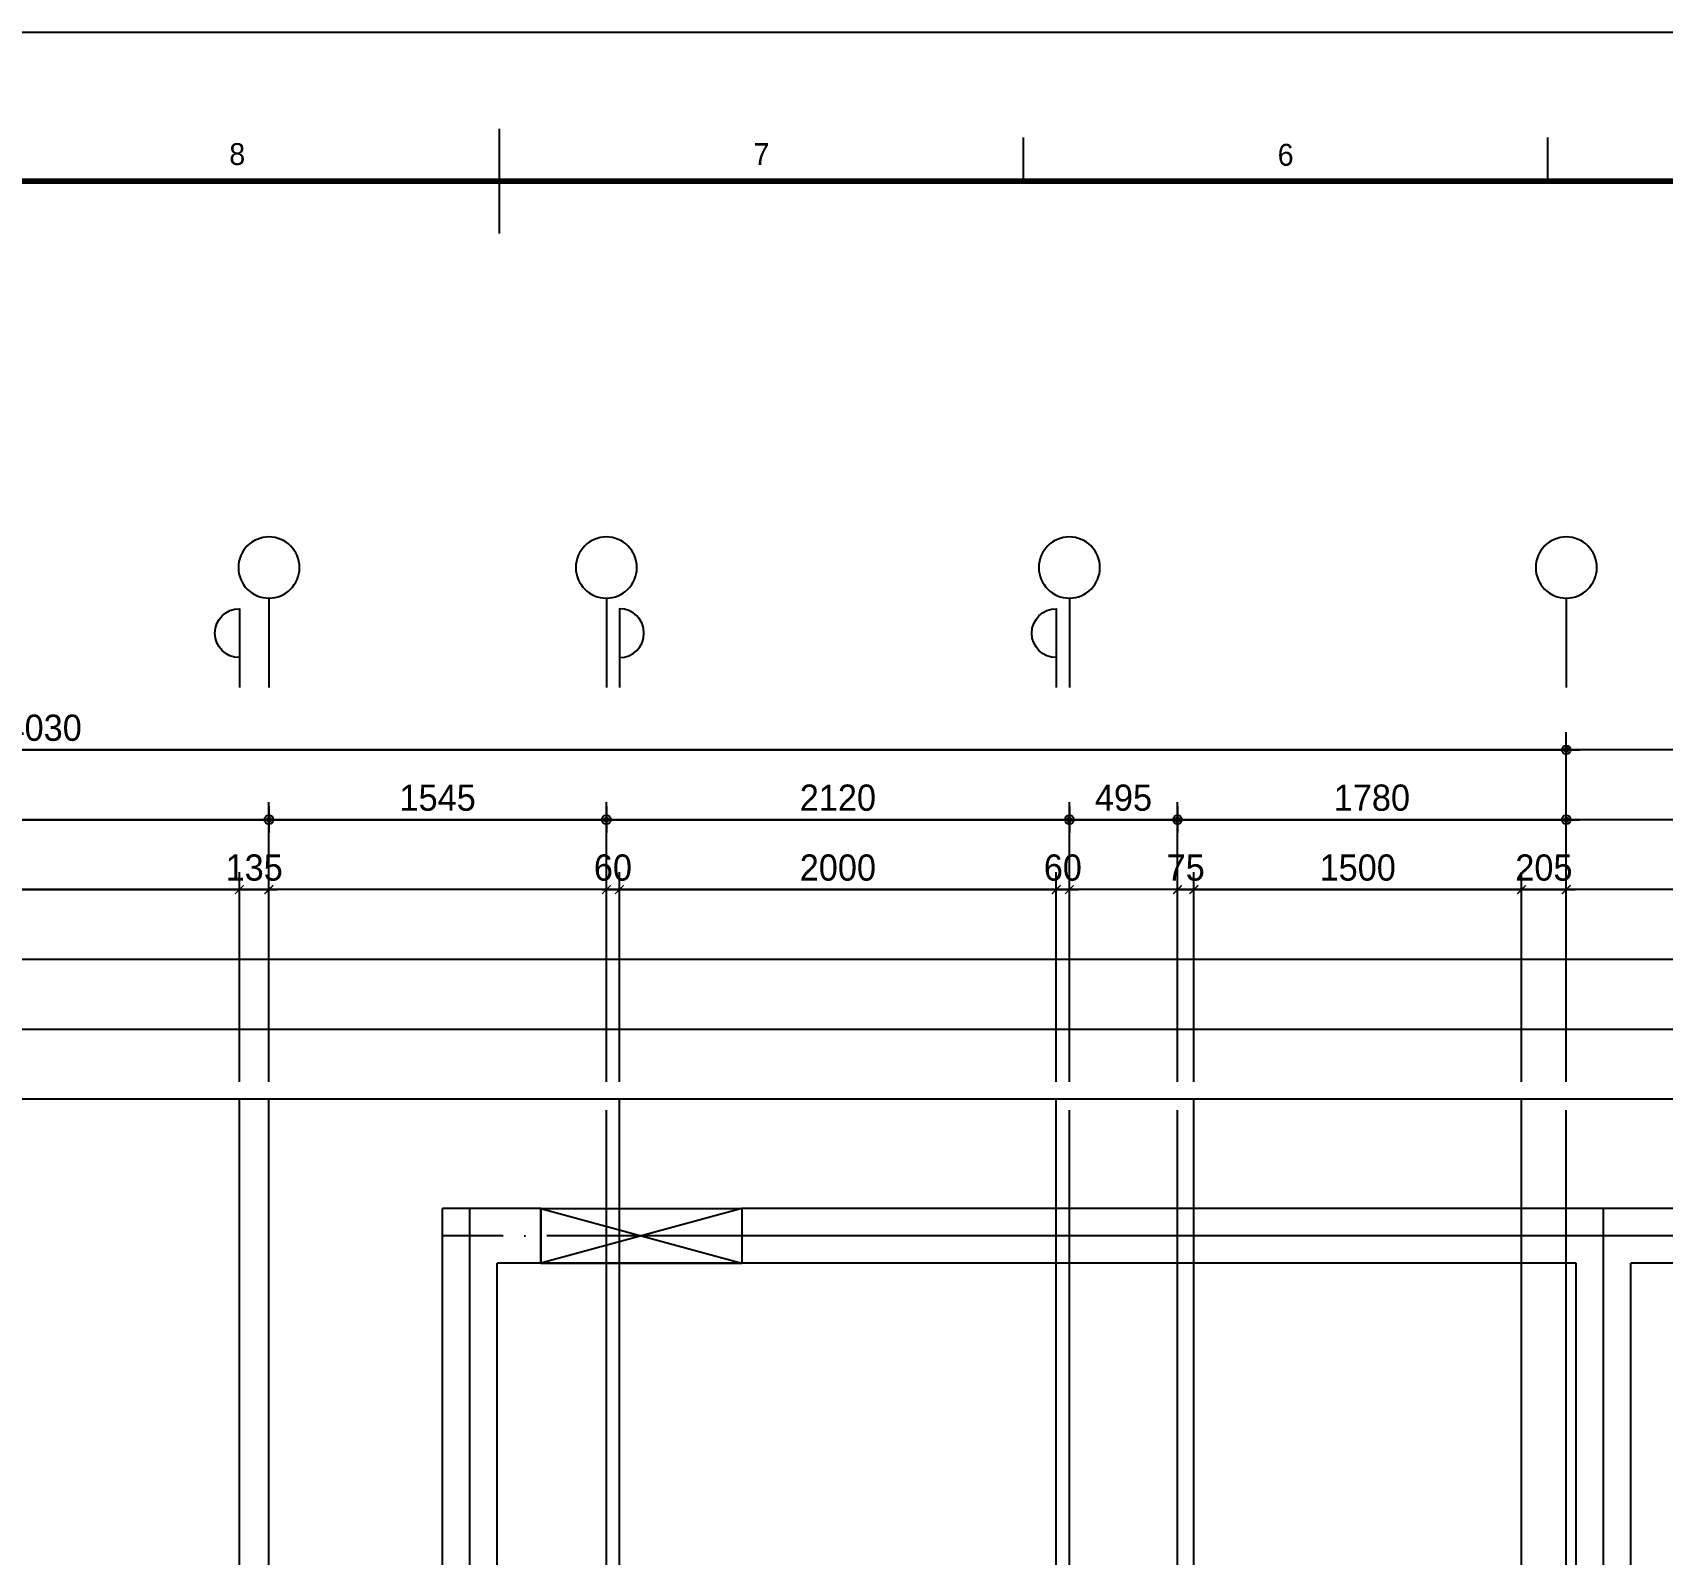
# Model space of a CAD drawing. Header units: millimetres. Extents: x 0 to 92204, y -190080 to 23760.
# Drawn here: x 64857 to 72319, y 16794 to 23760 of the extents above; entities that cross this region are included whole.
import ezdxf
from ezdxf.enums import TextEntityAlignment as Align
from ezdxf.xclip import XClip

# ---------------------------------------------------------------- set-up
doc = ezdxf.new("R2010")
doc.units = ezdxf.units.MM
doc.header["$LTSCALE"] = 100
doc.header["$XCLIPFRAME"] = 0
for name, pattern in [('AUDIT_D_220706163347-0', [0]), ('CEN', [62, 60, -1, 0, -1]), ('xr-101_102동-2F$0$HID', [2.3, 1.5, -0.8])]:
    doc.linetypes.add(name, pattern=pattern)
doc.layers.get('defpoints').update_dxf_attribs({"color": 139})
for name, color, linetype in [('A-STEEL', 4, 'Continuous'), ('A-치수', 7, 'AUDIT_D_220706163347-0'), ('AA-BORD-FORM', 7, 'Continuous'), ('AA-BORD-TEXT', 3, 'Continuous'), ('AA-XXXX-DIMS', 7, 'Continuous'), ('AA-XXXX-TEXT#LEV', 3, 'Continuous'), ('CEN_CON', 1, 'CEN'), ('CONC', 2, 'Continuous'), ('DIM', 7, 'AUDIT_D_220706163347-0'), ('ELE3_CON', 7, 'Continuous'), ('ELEV-ER', 4, 'Continuous'), ('xr-101_102동-2F$0$AA-DWXM-DOOR(PS점검구)', 4, 'xr-101_102동-2F$0$HID'), ('창호-open', 4, 'Continuous')]:
    doc.layers.add(name, color=color, linetype=linetype)
for name, color, linetype, plot in [('AA-XXXX-MC', 153, 'AUDIT_D_220706163347-0', False), ('Defpoint', 135, 'Continuous', False), ('xr-101_102동-2F$0$DEFPOINT', 231, 'Continuous', False)]:
    doc.layers.add(name, color=color, linetype=linetype, plot=plot)
doc.styles.add('HAUD01', font='Dotum.ttf')
doc.styles.add('xr-101_102동-2F$0$HAUD01', font='Dotum.ttf')
doc.styles.add('맑은고딕', font='malgun.ttf', dxfattribs={"width": 0.9})
doc.dimstyles.new('DIM_40', dxfattribs={"dimscale": 40, "dimtxt": 3, "dimasz": 1, "dimexe": 2, "dimexo": 2, "dimgap": 1, "dimtad": 1, "dimdec": 0, "dimzin": 0, "dimdsep": 46, "dimtxsty": '맑은고딕', "dimblk1": 'DIMDOT', "dimblk2": 'DIMDOT', "dimsah": 1, "dimcen": 0.09, "dimdle": 2, "dimclrd": 7, "dimclre": 7, "dimclrt": 3, "dimadec": 0, "dimazin": 0, "dimtfac": 1, "dimtdec": 0, "dimtix": 1, "dimtmove": 2, "dimatfit": 3, "dimldrblk": 'DIMDOT', "dimfxl": 2, "dimtolj": 1, "dimtzin": 0, "dimarcsym": 0})
doc.dimstyles.new('MCDIM_40', dxfattribs={"dimscale": 40, "dimtxt": 3, "dimasz": 1, "dimexe": 2, "dimexo": 2, "dimgap": 1, "dimtad": 1, "dimdec": 0, "dimzin": 0, "dimdsep": 46, "dimtxsty": '맑은고딕', "dimblk1": 'ARCHTICK', "dimblk2": 'ARCHTICK', "dimsah": 1, "dimcen": 0.09, "dimdle": 2, "dimclrd": 7, "dimclre": 7, "dimclrt": 3, "dimadec": 0, "dimazin": 0, "dimtfac": 1, "dimtdec": 0, "dimtix": 1, "dimtmove": 2, "dimatfit": 3, "dimldrblk": 'ARCHTICK', "dimfxl": 1, "dimtolj": 1, "dimtzin": 0, "dimarcsym": 0})

# ---------------------------------------------------------------- blocks, each defined once
blk = doc.blocks.new('_ArchTick')
at = {"color": 0, "linetype": 'ByBlock', "const_width": 0.15}
blk.add_lwpolyline([(-0.5, -0.5), (0.5, 0.5)], dxfattribs=at)
blk = doc.blocks.new('*D2869')
at = {"layer": 'defpoints', "color": 0, "transparency": 16777216}
for p in [(15650, -3922.9), (12450, -4882.9), (15650, -4882.9)]:
    blk.add_point(p, dxfattribs=at)
at = {"layer": 'DIM', "color": 7, "lineweight": -2, "transparency": 16777216}
for p, q in [((12450, -4802.9), (12450, -3842.9)), ((15650, -4802.9), (15650, -3842.9)), ((12370, -3922.9), (15730, -3922.9))]:
    blk.add_line(p, q, dxfattribs=at)
at = {"layer": 'DIM', "color": 7, "lineweight": -2, "transparency": 16777216, "xscale": 40, "yscale": 40, "zscale": 40, "rotation": 180}
blk.add_blockref('_ArchTick', (12450, -3922.9), dxfattribs=at)
at = {"layer": 'DIM', "color": 7, "lineweight": -2, "transparency": 16777216, "xscale": 40, "yscale": 40, "zscale": 40}
blk.add_blockref('_ArchTick', (15650, -3922.9), dxfattribs=at)
at = {"layer": 'DIM', "color": 3, "transparency": 16777216, "insert": (14050, -3822.8), "char_height": 120, "attachment_point": 5, "style": 'HAUD01'}
blk.add_mtext('\\A1;3200', dxfattribs=at)
blk = doc.blocks.new('*D2870')
at = {"layer": 'defpoints', "color": 0, "transparency": 16777216}
for p in [(15785, -3922.9), (15650, -4882.9), (15785, -4882.9)]:
    blk.add_point(p, dxfattribs=at)
at = {"layer": 'DIM', "color": 7, "lineweight": -2, "transparency": 16777216}
for p, q in [((15650, -4802.9), (15650, -3842.9)), ((15785, -4802.9), (15785, -3842.9)), ((15650, -3922.9), (15610, -3922.9)), ((15650, -3922.9), (15785, -3922.9)), ((15785, -3922.9), (15825, -3922.9))]:
    blk.add_line(p, q, dxfattribs=at)
at = {"layer": 'DIM', "color": 7, "lineweight": -2, "transparency": 16777216, "xscale": 40, "yscale": 40, "zscale": 40}
blk.add_blockref('_ArchTick', (15650, -3922.9), dxfattribs=at)
at = {"layer": 'DIM', "color": 7, "lineweight": -2, "transparency": 16777216, "xscale": 40, "yscale": 40, "zscale": 40, "rotation": 180}
blk.add_blockref('_ArchTick', (15785, -3922.9), dxfattribs=at)
at = {"layer": 'DIM', "color": 3, "transparency": 16777216, "insert": (15717.5, -3822.8), "char_height": 120, "attachment_point": 5, "style": 'HAUD01'}
blk.add_mtext('\\A1;135', dxfattribs=at)
blk = doc.blocks.new('*D2871')
at = {"layer": 'defpoints', "color": 0, "transparency": 16777216}
for p in [(17390, -3922.9), (17330, -4882.9), (17390, -4882.9)]:
    blk.add_point(p, dxfattribs=at)
at = {"layer": 'DIM', "color": 7, "lineweight": -2, "transparency": 16777216}
for p, q in [((17330, -4802.9), (17330, -3842.9)), ((17390, -4802.9), (17390, -3842.9)), ((17330, -3922.9), (17290, -3922.9)), ((17330, -3922.9), (17390, -3922.9)), ((17390, -3922.9), (17430, -3922.9))]:
    blk.add_line(p, q, dxfattribs=at)
at = {"layer": 'DIM', "color": 7, "lineweight": -2, "transparency": 16777216, "xscale": 40, "yscale": 40, "zscale": 40}
blk.add_blockref('_ArchTick', (17330, -3922.9), dxfattribs=at)
at = {"layer": 'DIM', "color": 7, "lineweight": -2, "transparency": 16777216, "xscale": 40, "yscale": 40, "zscale": 40, "rotation": 180}
blk.add_blockref('_ArchTick', (17390, -3922.9), dxfattribs=at)
at = {"layer": 'DIM', "color": 3, "transparency": 16777216, "insert": (17360, -3822.8), "char_height": 120, "attachment_point": 5, "style": 'HAUD01'}
blk.add_mtext('\\A1;60', dxfattribs=at)
blk = doc.blocks.new('*D2872')
at = {"layer": 'defpoints', "color": 0, "transparency": 16777216}
for p in [(19390, -3922.9), (17390, -4882.9), (19390, -4882.9)]:
    blk.add_point(p, dxfattribs=at)
at = {"layer": 'DIM', "color": 7, "lineweight": -2, "transparency": 16777216}
for p, q in [((17390, -4802.9), (17390, -3842.9)), ((19390, -4802.9), (19390, -3842.9)), ((17310, -3922.9), (19470, -3922.9))]:
    blk.add_line(p, q, dxfattribs=at)
at = {"layer": 'DIM', "color": 7, "lineweight": -2, "transparency": 16777216, "xscale": 40, "yscale": 40, "zscale": 40, "rotation": 180}
blk.add_blockref('_ArchTick', (17390, -3922.9), dxfattribs=at)
at = {"layer": 'DIM', "color": 7, "lineweight": -2, "transparency": 16777216, "xscale": 40, "yscale": 40, "zscale": 40}
blk.add_blockref('_ArchTick', (19390, -3922.9), dxfattribs=at)
at = {"layer": 'DIM', "color": 3, "transparency": 16777216, "insert": (18390, -3822.8), "char_height": 120, "attachment_point": 5, "style": 'HAUD01'}
blk.add_mtext('\\A1;2000', dxfattribs=at)
blk = doc.blocks.new('*D2873')
at = {"layer": 'defpoints', "color": 0, "transparency": 16777216}
for p in [(19450, -3922.9), (19390, -4882.9), (19450, -4882.9)]:
    blk.add_point(p, dxfattribs=at)
at = {"layer": 'DIM', "color": 7, "lineweight": -2, "transparency": 16777216}
for p, q in [((19390, -4802.9), (19390, -3842.9)), ((19450, -4802.9), (19450, -3842.9)), ((19390, -3922.9), (19350, -3922.9)), ((19390, -3922.9), (19450, -3922.9)), ((19450, -3922.9), (19490, -3922.9))]:
    blk.add_line(p, q, dxfattribs=at)
at = {"layer": 'DIM', "color": 7, "lineweight": -2, "transparency": 16777216, "xscale": 40, "yscale": 40, "zscale": 40}
blk.add_blockref('_ArchTick', (19390, -3922.9), dxfattribs=at)
at = {"layer": 'DIM', "color": 7, "lineweight": -2, "transparency": 16777216, "xscale": 40, "yscale": 40, "zscale": 40, "rotation": 180}
blk.add_blockref('_ArchTick', (19450, -3922.9), dxfattribs=at)
at = {"layer": 'DIM', "color": 3, "transparency": 16777216, "insert": (19420, -3822.8), "char_height": 120, "attachment_point": 5, "style": 'HAUD01'}
blk.add_mtext('\\A1;60', dxfattribs=at)
blk = doc.blocks.new('중심')
at = {"layer": 'DIM'}
blk.add_line((-350, 0), (0, 0), dxfattribs=at)
blk.add_circle((-470, 0), 120, dxfattribs=at)
blk = doc.blocks.new('DIMDOT')
at = {"layer": 'AA-XXXX-DIMS'}
for p, q in [((-1.5, 0), (1.5, 0)), ((0, -1.5), (0, 1.5))]:
    blk.add_line(p, q, dxfattribs=at)
for radius in [0.5, 0.25]:
    blk.add_circle((0, 0), radius, dxfattribs=at)
blk = doc.blocks.new('*D2999')
at = {"layer": 'defpoints', "color": 0, "transparency": 16777216}
for p in [(21725, -3282.9), (7695, -4882.9), (21725, -4882.9)]:
    blk.add_point(p, dxfattribs=at)
at = {"layer": 'DIM', "color": 7, "lineweight": -2, "transparency": 16777216}
for p, q in [((7695, -4802.9), (7695, -3202.9)), ((21725, -4802.9), (21725, -3202.9)), ((7735, -3282.9), (21685, -3282.9))]:
    blk.add_line(p, q, dxfattribs=at)
at = {"layer": 'DIM', "color": 7, "lineweight": -2, "transparency": 16777216, "xscale": 40, "yscale": 40, "zscale": 40, "rotation": 180}
blk.add_blockref('DIMDOT', (7695, -3282.9), dxfattribs=at)
at = {"layer": 'DIM', "color": 7, "lineweight": -2, "transparency": 16777216, "xscale": 40, "yscale": 40, "zscale": 40}
blk.add_blockref('DIMDOT', (21725, -3282.9), dxfattribs=at)
at = {"layer": 'DIM', "color": 3, "transparency": 16777216, "insert": (14710, -3182.8), "char_height": 120, "attachment_point": 5, "style": 'HAUD01'}
blk.add_mtext('\\A1;14030', dxfattribs=at)
blk = doc.blocks.new('*D3002')
at = {"layer": 'defpoints', "color": 0, "transparency": 16777216}
for p in [(15785, -3602.9), (12245, -4882.9), (15785, -4882.9)]:
    blk.add_point(p, dxfattribs=at)
at = {"layer": 'DIM', "color": 7, "lineweight": -2, "transparency": 16777216}
for p, q in [((12245, -4802.9), (12245, -3522.9)), ((15785, -4802.9), (15785, -3522.9)), ((12285, -3602.9), (15745, -3602.9))]:
    blk.add_line(p, q, dxfattribs=at)
at = {"layer": 'DIM', "color": 7, "lineweight": -2, "transparency": 16777216, "xscale": 40, "yscale": 40, "zscale": 40, "rotation": 180}
blk.add_blockref('DIMDOT', (12245, -3602.9), dxfattribs=at)
at = {"layer": 'DIM', "color": 7, "lineweight": -2, "transparency": 16777216, "xscale": 40, "yscale": 40, "zscale": 40}
blk.add_blockref('DIMDOT', (15785, -3602.9), dxfattribs=at)
at = {"layer": 'DIM', "color": 3, "transparency": 16777216, "insert": (14015, -3502.8), "char_height": 120, "attachment_point": 5, "style": 'HAUD01'}
blk.add_mtext('\\A1;3540', dxfattribs=at)
blk = doc.blocks.new('*D3003')
at = {"layer": 'defpoints', "color": 0, "transparency": 16777216}
for p in [(17330, -3602.9), (15785, -4882.9), (17330, -4882.9)]:
    blk.add_point(p, dxfattribs=at)
at = {"layer": 'DIM', "color": 7, "lineweight": -2, "transparency": 16777216}
for p, q in [((15785, -4802.9), (15785, -3522.9)), ((17330, -4802.9), (17330, -3522.9)), ((15825, -3602.9), (17290, -3602.9))]:
    blk.add_line(p, q, dxfattribs=at)
at = {"layer": 'DIM', "color": 7, "lineweight": -2, "transparency": 16777216, "xscale": 40, "yscale": 40, "zscale": 40, "rotation": 180}
blk.add_blockref('DIMDOT', (15785, -3602.9), dxfattribs=at)
at = {"layer": 'DIM', "color": 7, "lineweight": -2, "transparency": 16777216, "xscale": 40, "yscale": 40, "zscale": 40}
blk.add_blockref('DIMDOT', (17330, -3602.9), dxfattribs=at)
at = {"layer": 'DIM', "color": 3, "transparency": 16777216, "insert": (16557.5, -3502.8), "char_height": 120, "attachment_point": 5, "style": 'HAUD01'}
blk.add_mtext('\\A1;1545', dxfattribs=at)
blk = doc.blocks.new('*D3004')
at = {"layer": 'defpoints', "color": 0, "transparency": 16777216}
for p in [(19450, -3602.9), (17330, -4882.9), (19450, -4882.9)]:
    blk.add_point(p, dxfattribs=at)
at = {"layer": 'DIM', "color": 7, "lineweight": -2, "transparency": 16777216}
for p, q in [((17330, -4802.9), (17330, -3522.9)), ((19450, -4802.9), (19450, -3522.9)), ((17370, -3602.9), (19410, -3602.9))]:
    blk.add_line(p, q, dxfattribs=at)
at = {"layer": 'DIM', "color": 7, "lineweight": -2, "transparency": 16777216, "xscale": 40, "yscale": 40, "zscale": 40, "rotation": 180}
blk.add_blockref('DIMDOT', (17330, -3602.9), dxfattribs=at)
at = {"layer": 'DIM', "color": 7, "lineweight": -2, "transparency": 16777216, "xscale": 40, "yscale": 40, "zscale": 40}
blk.add_blockref('DIMDOT', (19450, -3602.9), dxfattribs=at)
at = {"layer": 'DIM', "color": 3, "transparency": 16777216, "insert": (18390, -3502.8), "char_height": 120, "attachment_point": 5, "style": 'HAUD01'}
blk.add_mtext('\\A1;2120', dxfattribs=at)
blk = doc.blocks.new('*D3005')
at = {"layer": 'defpoints', "color": 0, "transparency": 16777216}
for p in [(19945, -3602.9), (19450, -4882.9), (19945, -4882.9)]:
    blk.add_point(p, dxfattribs=at)
at = {"layer": 'DIM', "color": 7, "lineweight": -2, "transparency": 16777216}
for p, q in [((19450, -4802.9), (19450, -3522.9)), ((19945, -4802.9), (19945, -3522.9)), ((19490, -3602.9), (19905, -3602.9))]:
    blk.add_line(p, q, dxfattribs=at)
at = {"layer": 'DIM', "color": 7, "lineweight": -2, "transparency": 16777216, "xscale": 40, "yscale": 40, "zscale": 40, "rotation": 180}
blk.add_blockref('DIMDOT', (19450, -3602.9), dxfattribs=at)
at = {"layer": 'DIM', "color": 7, "lineweight": -2, "transparency": 16777216, "xscale": 40, "yscale": 40, "zscale": 40}
blk.add_blockref('DIMDOT', (19945, -3602.9), dxfattribs=at)
at = {"layer": 'DIM', "color": 3, "transparency": 16777216, "insert": (19697.5, -3502.8), "char_height": 120, "attachment_point": 5, "style": 'HAUD01'}
blk.add_mtext('\\A1;495', dxfattribs=at)
blk = doc.blocks.new('*D3006')
at = {"layer": 'defpoints', "color": 0, "transparency": 16777216}
for p in [(21725, -3602.9), (19945, -4882.9), (21725, -4882.9)]:
    blk.add_point(p, dxfattribs=at)
at = {"layer": 'DIM', "color": 7, "lineweight": -2, "transparency": 16777216}
for p, q in [((19945, -4802.9), (19945, -3522.9)), ((21725, -4802.9), (21725, -3522.9)), ((19985, -3602.9), (21685, -3602.9))]:
    blk.add_line(p, q, dxfattribs=at)
at = {"layer": 'DIM', "color": 7, "lineweight": -2, "transparency": 16777216, "xscale": 40, "yscale": 40, "zscale": 40, "rotation": 180}
blk.add_blockref('DIMDOT', (19945, -3602.9), dxfattribs=at)
at = {"layer": 'DIM', "color": 7, "lineweight": -2, "transparency": 16777216, "xscale": 40, "yscale": 40, "zscale": 40}
blk.add_blockref('DIMDOT', (21725, -3602.9), dxfattribs=at)
at = {"layer": 'DIM', "color": 3, "transparency": 16777216, "insert": (20835, -3502.8), "char_height": 120, "attachment_point": 5, "style": 'HAUD01'}
blk.add_mtext('\\A1;1780', dxfattribs=at)
blk = doc.blocks.new('*D2493')
at = {"layer": 'defpoints', "color": 0, "transparency": 16777216}
for p in [(20020, -3922.9), (19945, -4882.9), (20020, -4882.9)]:
    blk.add_point(p, dxfattribs=at)
at = {"layer": 'DIM', "color": 7, "lineweight": -2, "transparency": 16777216}
for p, q in [((19945, -4802.9), (19945, -3842.9)), ((20020, -4802.9), (20020, -3842.9)), ((19945, -3922.9), (19905, -3922.9)), ((19945, -3922.9), (20020, -3922.9)), ((20020, -3922.9), (20060, -3922.9))]:
    blk.add_line(p, q, dxfattribs=at)
at = {"layer": 'DIM', "color": 7, "lineweight": -2, "transparency": 16777216, "xscale": 40, "yscale": 40, "zscale": 40}
blk.add_blockref('_ArchTick', (19945, -3922.9), dxfattribs=at)
at = {"layer": 'DIM', "color": 7, "lineweight": -2, "transparency": 16777216, "xscale": 40, "yscale": 40, "zscale": 40, "rotation": 180}
blk.add_blockref('_ArchTick', (20020, -3922.9), dxfattribs=at)
at = {"layer": 'DIM', "color": 3, "transparency": 16777216, "insert": (19982.5, -3822.8), "char_height": 120, "attachment_point": 5, "style": 'HAUD01'}
blk.add_mtext('\\A1;75', dxfattribs=at)
blk = doc.blocks.new('*D2494')
at = {"layer": 'defpoints', "color": 0, "transparency": 16777216}
for p in [(21520, -3922.9), (20020, -4882.9), (21520, -4882.9)]:
    blk.add_point(p, dxfattribs=at)
at = {"layer": 'DIM', "color": 7, "lineweight": -2, "transparency": 16777216}
for p, q in [((20020, -4802.9), (20020, -3842.9)), ((21520, -4802.9), (21520, -3842.9)), ((19940, -3922.9), (21600, -3922.9))]:
    blk.add_line(p, q, dxfattribs=at)
at = {"layer": 'DIM', "color": 7, "lineweight": -2, "transparency": 16777216, "xscale": 40, "yscale": 40, "zscale": 40, "rotation": 180}
blk.add_blockref('_ArchTick', (20020, -3922.9), dxfattribs=at)
at = {"layer": 'DIM', "color": 7, "lineweight": -2, "transparency": 16777216, "xscale": 40, "yscale": 40, "zscale": 40}
blk.add_blockref('_ArchTick', (21520, -3922.9), dxfattribs=at)
at = {"layer": 'DIM', "color": 3, "transparency": 16777216, "insert": (20770, -3822.8), "char_height": 120, "attachment_point": 5, "style": 'HAUD01'}
blk.add_mtext('\\A1;1500', dxfattribs=at)
blk = doc.blocks.new('*D2495')
at = {"layer": 'defpoints', "color": 0, "transparency": 16777216}
for p in [(21725, -3922.9), (21520, -4882.9), (21725, -4882.9)]:
    blk.add_point(p, dxfattribs=at)
at = {"layer": 'DIM', "color": 7, "lineweight": -2, "transparency": 16777216}
for p, q in [((21520, -4802.9), (21520, -3842.9)), ((21725, -4802.9), (21725, -3842.9)), ((21520, -3922.9), (21480, -3922.9)), ((21520, -3922.9), (21725, -3922.9)), ((21725, -3922.9), (21765, -3922.9))]:
    blk.add_line(p, q, dxfattribs=at)
at = {"layer": 'DIM', "color": 7, "lineweight": -2, "transparency": 16777216, "xscale": 40, "yscale": 40, "zscale": 40}
blk.add_blockref('_ArchTick', (21520, -3922.9), dxfattribs=at)
at = {"layer": 'DIM', "color": 7, "lineweight": -2, "transparency": 16777216, "xscale": 40, "yscale": 40, "zscale": 40, "rotation": 180}
blk.add_blockref('_ArchTick', (21725, -3922.9), dxfattribs=at)
at = {"layer": 'DIM', "color": 3, "transparency": 16777216, "insert": (21622.5, -3822.8), "char_height": 120, "attachment_point": 5, "style": 'HAUD01'}
blk.add_mtext('\\A1;205', dxfattribs=at)
blk = doc.blocks.new('XR-FORM 청주월명')
at = {"layer": 'AA-BORD-FORM', "color": 2}
for p, q in [((421, 571), (421, 583)), ((481, 577), (481, 582)), ((541, 577), (541, 582))]:
    blk.add_line(p, q, dxfattribs=at)
at = {"layer": 'AA-BORD-FORM', "color": 1}
blk.add_lwpolyline([(0, 0), (841, 0), (841, 594), (0, 594)], close=True, dxfattribs=at)
at = {"layer": 'AA-BORD-FORM', "color": 2, "const_width": 0.682}
blk.add_lwpolyline([(21, 17), (21, 577), (821, 577), (821, 17)], close=True, dxfattribs=at)
at = {"layer": 'AA-BORD-TEXT', "color": 7, "style": 'HAUD01'}
for s, p in [('8', (391, 580.1)), ('7', (451, 580.1)), ('6', (511, 580.02))]:
    blk.add_text(s, height=2.5, dxfattribs=at).set_placement(p, align=Align.MIDDLE_CENTER)
blk = doc.blocks.new('ELE_17(비진입)')
at = {"layer": 'CONC', "extrusion": (0, 0, -1)}
for p, q in [((-570, -991.6), (-570, -1041.6)), ((570, -991.6), (570, -1041.6))]:
    blk.add_line(p, q, dxfattribs=at)
at = {"layer": 'defpoints'}
blk.add_lwpolyline([(-1350, 1558.4), (1350, 1558.4), (1350, -991.6), (-1350, -991.6)], close=True, dxfattribs=at)
at = {"layer": 'ELEV-ER', "color": 1, "extrusion": (0, 0, -1)}
for p, q in [((0, 1229.9), (0, -1227.1)), ((700, 1038.6), (-700, 1038.5)), ((-1150, 0), (1150, 0))]:
    blk.add_line(p, q, dxfattribs=at)
at = {"layer": 'ELEV-ER', "extrusion": (0, 0, -1)}
for p, q in [((-550, 1013.5), (-550, 1063.5)), ((-550, 1013.5), (-550, 1063.5)), ((-475, 1063.5), (-525, 1063.5)), ((-525, 1063.5), (-525, 1013.5)), ((-475, 1063.5), (-525, 1063.5)), ((-525, 1063.5), (-525, 1013.5)), ((-500, 1113.5), (500, 1113.6)), ((-500, 963.5), (-500, 1113.5)), ((-475, 1013.5), (-475, 1063.5)), ((-475, 1013.5), (-475, 1063.5)), ((475, 1013.6), (475, 1063.6)), ((475, 1063.6), (525, 1063.6)), ((500, 1113.6), (500, 963.6)), ((525, 1063.6), (525, 1013.6)), ((550, 1013.6), (550, 1063.6)), ((-525, 1013.5), (-475, 1013.5)), ((-525, 1013.5), (-475, 1013.5)), ((525, 1013.6), (475, 1013.6)), ((500, 963.6), (-500, 963.5)), ((-950, -898.6), (900, 851.4)), ((950, -898.6), (-900, 851.4)), ((-1105, 50), (-1105, -50)), ((-1005, 50), (-1005, -50)), ((1005, 50), (1005, -50)), ((1105, 50), (1105, -50)), ((-560, -818.7), (-560, -698.7)), ((-500, -698.7), (-500, -818.7)), ((500, -818.6), (500, -698.6)), ((560, -698.6), (560, -818.6)), ((-560.1, -818.6), (-500.1, -818.6)), ((-500, -818.7), (-560, -818.7)), ((560, -818.6), (500, -818.6)), ((-570, -991.6), (-545, -991.6)), ((-570, -1041.6), (-555, -1041.6)), ((-515, -991.6), (515, -991.6)), ((-515, -1041.6), (515, -1041.6)), ((545, -991.6), (570, -991.6)), ((555, -1041.6), (570, -1041.6))]:
    blk.add_line(p, q, dxfattribs=at)
for points in [[(950, 901.4), (950, -898.6), (-950, -898.6), (-950, 901.4)], [(542, -994.6), (518, -994.6), (518, -1038.6), (542, -1038.6), (542, -1026.6), (545, -1026.6), (545, -1041.6), (515, -1041.6), (515, -991.6), (545, -991.6), (545, -1006.6), (542, -1006.6)], [(-542, -994.6), (-518, -994.6), (-518, -1038.6), (-542, -1038.6), (-542, -1026.6), (-545, -1026.6), (-545, -1041.6), (-515, -1041.6), (-515, -991.6), (-545, -991.6), (-545, -1006.6), (-542, -1006.6)]]:
    blk.add_lwpolyline(points, close=True, dxfattribs=at)
blk.add_lwpolyline([(-500, -698.6), (-900, -698.6), (-900, 851.4), (900, 851.4), (900, -698.6), (500, -698.7)], dxfattribs=at)
at = {"layer": 'ELEV-ER'}
for points in [[(-550, -875.7), (550, -875.7), (550, -835.7), (-550, -835.7)], [(-550, -960.7), (550, -960.7), (550, -920.7), (-550, -920.7)], [(-555, -1041.6), (-545, -1041.6), (-545, -1031.6), (-555, -1031.6)], [(555, -1041.6), (545, -1041.6), (545, -1031.6), (555, -1031.6)]]:
    blk.add_lwpolyline(points, close=True, dxfattribs=at)
at = {"layer": 'defpoints', "extrusion": (0, 0, -1), "style": '맑은고딕', "text_generation_flag": 2, "width": 0.6}
blk.add_text('ELEV-18인승', height=150, dxfattribs=at).set_placement((0, 801.3), align=Align.TOP_CENTER)
blk = doc.blocks.new('A$C38A1636F')
at = {"layer": 'xr-101_102동-2F$0$AA-DWXM-DOOR(PS점검구)'}
for p, q in [((225, 0), (-225, 0)), ((-225, -30), (225, -30))]:
    blk.add_line(p, q, dxfattribs=at)
for points in [[(-250, 0), (-225, 0), (-225, -30), (-250, -30)], [(250, 0), (225, 0), (225, -30), (250, -30)], [(-209.7, -146.5), (-217.4, -117.5), (217.2, -1), (225, -30)]]:
    blk.add_lwpolyline(points, close=True, dxfattribs=at)
blk.add_arc((385.2, -21.3), 610.2, 180.81816, 189.07051, dxfattribs=at)
at = {"layer": 'xr-101_102동-2F$0$DEFPOINT', "style": 'xr-101_102동-2F$0$HAUD01'}
blk.add_text('500x1000', height=30, rotation=180, dxfattribs=at).set_placement((-2.5, 18.6), align=Align.MIDDLE_CENTER)
blk = doc.blocks.new('CO-102-MF', base_point=(243441.5, -43595.4))
at = {"layer": 'A-STEEL'}
for p, q in [((277576.5, -19395.4), (277576.5, -22165.4)), ((277606.5, -19395.4), (277606.5, -22195.4)), ((279206.5, -19575.4), (277606.5, -19575.4)), ((279206.5, -19605.4), (277606.5, -19605.4)), ((277576.5, -22165.4), (276756.5, -22165.4)), ((277606.5, -22195.4), (276756.5, -22195.4)), ((277606.5, -23995.4), (276656.5, -23995.4)), ((277576.5, -24025.4), (276656.5, -24025.4)), ((277576.5, -29185.4), (277576.5, -24025.4)), ((277606.5, -29185.4), (277606.5, -23995.4)), ((279206.5, -28975.4), (277606.5, -28975.4)), ((279206.5, -29005.4), (277606.5, -29005.4)), ((276836.5, -39280.4), (275286.5, -39280.4)), ((276836.5, -39310.4), (275286.5, -39310.4)), ((249456.5, -41965.4), (249456.5, -41045.4)), ((249486.5, -41995.4), (249486.5, -41045.4)), ((251286.5, -41995.4), (251286.5, -41145.4)), ((251316.5, -41965.4), (251316.5, -41145.4)), ((244296.5, -41965.4), (249456.5, -41965.4)), ((244296.5, -41995.4), (249486.5, -41995.4)), ((244476.5, -43595.4), (244476.5, -41995.4)), ((244506.5, -43595.4), (244506.5, -41995.4)), ((254086.5, -41995.4), (251286.5, -41995.4)), ((254086.5, -41965.4), (251316.5, -41965.4)), ((253876.5, -43595.4), (253876.5, -41995.4)), ((253906.5, -43595.4), (253906.5, -41995.4)), ((275006.5, -45060.4), (275006.5, -43780.4)), ((275036.5, -45090.4), (275036.5, -43780.4)), ((272536.5, -45060.4), (275006.5, -45060.4)), ((272536.5, -45090.4), (275036.5, -45090.4)), ((272716.5, -46690.4), (272716.5, -45090.4)), ((272746.5, -46690.4), (272746.5, -45090.4))]:
    blk.add_line(p, q, dxfattribs=at)
at = {"layer": 'CEN_CON'}
for p, q in [((273681.5, -19145.4), (273681.5, -29435.4)), ((276631.5, -22180.4), (276631.5, -19145.4)), ((276756.5, -19270.4), (273556.5, -19270.4)), ((277591.5, -19395.4), (277591.5, -22195.4)), ((279206.5, -19590.4), (277576.5, -19590.4)), ((273556.5, -22070.4), (276756.5, -22070.4)), ((277606.5, -22180.4), (276631.5, -22180.4)), ((276531.5, -23995.4), (276531.5, -29435.4)), ((277606.5, -24010.4), (276531.5, -24010.4)), ((277591.5, -29185.4), (277591.5, -23995.4)), ((276656.5, -24120.4), (273556.5, -24120.4)), ((279206.5, -28990.4), (277591.5, -28990.4)), ((276656.5, -29310.4), (273556.5, -29310.4)), ((275161.5, -37895.4), (275161.5, -40830.4)), ((244171.5, -41045.4), (244171.5, -37945.4)), ((249361.5, -41045.4), (249361.5, -37945.4)), ((251411.5, -37945.4), (251411.5, -41145.4)), ((254211.5, -41145.4), (254211.5, -37945.4)), ((276686.5, -38020.4), (275036.5, -38020.4)), ((254336.5, -38070.4), (244046.5, -38070.4)), ((276961.5, -43775.4), (276961.5, -38585.4)), ((276961.5, -39295.4), (275161.5, -39295.4)), ((272111.5, -40580.4), (272111.5, -43780.4)), ((274911.5, -43780.4), (274911.5, -40580.4)), ((275161.5, -40705.4), (271986.5, -40705.4)), ((249486.5, -40920.4), (244046.5, -40920.4)), ((249471.5, -41995.4), (249471.5, -40920.4)), ((251286.5, -41020.4), (254336.5, -41020.4)), ((251301.5, -41995.4), (251301.5, -41145.4)), ((244296.5, -41980.4), (249486.5, -41980.4)), ((244491.5, -43595.4), (244491.5, -41965.4)), ((254086.5, -41980.4), (251286.5, -41980.4)), ((253891.5, -43595.4), (253891.5, -41980.4)), ((276836.5, -43650.4), (279686.5, -43650.4)), ((275036.5, -43655.4), (271986.5, -43655.4)), ((275021.5, -45090.4), (275021.5, -43655.4)), ((272536.5, -45075.4), (275036.5, -45075.4)), ((272731.5, -46690.4), (272731.5, -45075.4))]:
    blk.add_line(p, q, dxfattribs=at)
at = {"layer": 'CONC', "color": 2}
for p, q in [((276096.5, -19145.4), (273556.5, -19145.4)), ((273556.5, -19145.4), (273556.5, -22585.4)), ((273806.5, -21945.4), (273806.5, -19395.4)), ((273806.5, -19395.4), (276506.5, -19395.4)), ((276506.5, -19395.4), (276506.5, -21945.4)), ((276756.5, -22195.4), (276756.5, -19395.4)), ((274586.5, -21945.4), (273806.5, -21945.4)), ((276506.5, -21945.4), (275726.5, -21945.4)), ((273806.5, -22195.4), (274536.5, -22195.4)), ((273806.5, -22585.4), (273806.5, -22195.4)), ((275776.5, -22195.4), (276756.5, -22195.4)), ((273556.5, -22585.4), (273806.5, -22585.4)), ((273556.5, -23605.4), (273806.5, -23605.4)), ((273556.5, -23605.4), (273556.5, -28065.4)), ((273806.5, -23605.4), (273806.5, -23995.4)), ((275286.5, -23995.4), (273806.5, -23995.4)), ((275286.5, -23995.4), (275286.5, -24245.4)), ((276406.5, -23995.4), (276406.5, -29185.4)), ((276656.5, -23995.4), (276406.5, -23995.4)), ((276656.5, -23995.4), (276656.5, -29185.4)), ((275286.5, -24245.4), (273806.5, -24245.4)), ((273806.5, -24245.4), (273806.5, -28065.4)), ((273556.5, -28065.4), (273806.5, -28065.4)), ((273556.5, -28985.4), (273806.5, -28985.4)), ((273556.5, -28985.4), (273556.5, -29435.4)), ((273806.5, -28985.4), (273806.5, -29185.4)), ((276406.5, -29185.4), (273806.5, -29185.4)), ((276096.5, -29435.4), (273556.5, -29435.4)), ((275036.5, -37895.4), (275036.5, -39560.4)), ((244046.5, -40485.4), (244046.5, -37945.4)), ((244496.5, -37945.4), (244046.5, -37945.4)), ((244496.5, -37945.4), (244496.5, -38195.4)), ((249876.5, -37945.4), (245416.5, -37945.4)), ((245416.5, -37945.4), (245416.5, -38195.4)), ((249876.5, -37945.4), (249876.5, -38195.4)), ((254336.5, -37945.4), (250896.5, -37945.4)), ((250896.5, -37945.4), (250896.5, -38195.4)), ((254336.5, -40485.4), (254336.5, -37945.4)), ((244296.5, -40795.4), (244296.5, -38195.4)), ((244496.5, -38195.4), (244296.5, -38195.4)), ((249236.5, -38195.4), (245416.5, -38195.4)), ((249236.5, -39675.4), (249236.5, -38195.4)), ((249486.5, -39675.4), (249486.5, -38195.4)), ((249876.5, -38195.4), (249486.5, -38195.4)), ((250896.5, -38195.4), (251286.5, -38195.4)), ((251286.5, -38195.4), (251286.5, -38925.4)), ((251536.5, -38975.4), (251536.5, -38195.4)), ((251536.5, -38195.4), (254086.5, -38195.4)), ((254086.5, -38195.4), (254086.5, -40895.4)), ((275286.5, -38145.4), (275286.5, -39560.4)), ((275036.5, -39560.4), (275286.5, -39560.4)), ((249486.5, -39675.4), (249236.5, -39675.4)), ((251536.5, -40895.4), (251536.5, -40115.4)), ((251286.5, -40165.4), (251286.5, -41145.4)), ((275286.5, -40580.4), (271986.5, -40580.4)), ((271986.5, -40580.4), (271986.5, -43580.4)), ((275286.5, -40580.4), (275286.5, -40830.4)), ((249486.5, -40795.4), (244296.5, -40795.4)), ((249486.5, -41045.4), (249486.5, -40795.4)), ((272236.5, -43530.4), (272236.5, -40830.4)), ((272236.5, -40830.4), (274786.5, -40830.4)), ((274786.5, -40830.4), (274786.5, -41610.4)), ((275036.5, -40830.4), (275286.5, -40830.4)), ((275036.5, -41560.4), (275036.5, -40830.4)), ((254086.5, -40895.4), (251536.5, -40895.4)), ((249486.5, -41045.4), (244296.5, -41045.4)), ((251286.5, -41145.4), (254086.5, -41145.4)), ((274786.5, -42750.4), (274786.5, -43530.4)), ((275036.5, -43780.4), (275036.5, -42800.4)), ((274786.5, -43530.4), (272236.5, -43530.4)), ((272536.5, -43780.4), (275036.5, -43780.4))]:
    blk.add_line(p, q, dxfattribs=at)
at = {"layer": 'CONC'}
for p, q in [((274586.5, -21995.4), (274536.5, -22195.4)), ((275726.5, -21995.4), (275776.5, -22195.4)), ((276836.5, -42405.4), (276836.5, -38585.4)), ((277086.5, -38585.4), (277086.5, -42405.4)), ((251486.5, -38975.4), (251286.5, -38925.4)), ((251486.5, -40115.4), (251286.5, -40165.4)), ((274836.5, -41610.4), (275036.5, -41560.4)), ((277086.5, -42405.4), (276836.5, -42405.4)), ((274836.5, -42750.4), (275036.5, -42800.4)), ((276836.5, -43775.4), (276836.5, -43525.4)), ((276836.5, -43525.4), (279686.5, -43525.4)), ((279686.5, -43775.4), (276836.5, -43775.4)), ((277166.5, -46690.4), (277166.5, -45375.4)), ((277431.5, -45375.4), (277166.5, -45375.4))]:
    blk.add_line(p, q, dxfattribs=at)
at = {"layer": 'CONC', "linetype": 'ByBlock'}
for p, q in [((276686.5, -37895.4), (275036.5, -37895.4)), ((276636.5, -38145.4), (275286.5, -38145.4)), ((276636.5, -38145.4), (276636.5, -38585.4)), ((276686.5, -38585.4), (276636.5, -38585.4))]:
    blk.add_line(p, q, dxfattribs=at)
at = {"layer": 'Defpoint'}
for centre in [(279331.5, -24365.4), (277431.5, -46815.4)]:
    blk.add_circle(centre, 50, dxfattribs=at)
at = {"layer": 'defpoints'}
for p in [(276886.5, -37895.4), (275036.5, -40580.4)]:
    blk.add_line(p, (275036.5, -37895.4), dxfattribs=at)
at = {"layer": 'ELE3_CON'}
for p, q in [((273806.5, -23605.4), (273806.5, -22585.4)), ((273806.5, -28985.4), (273806.5, -28065.4)), ((244496.5, -38195.4), (245416.5, -38195.4)), ((249876.5, -38195.4), (250896.5, -38195.4)), ((275286.5, -39560.4), (275286.5, -40580.4))]:
    blk.add_line(p, q, dxfattribs=at)
blk.add_blockref('ELE_17(비진입)', (275156.5, -20953.8))
for p, rotation in [((252528.1, -39545.4), 270), ((273794.8, -42180.4), 90)]:
    blk.add_blockref('ELE_17(비진입)', p, dxfattribs=dict(rotation=rotation))
at = {"layer": 'AA-XXXX-TEXT#LEV'}
for p in [(278406.5, -19575.4), (276061.5, -39280.4), (246888.9, -41965.4), (252701.5, -41965.4), (273771.5, -45060.4)]:
    blk.add_blockref('A$C38A1636F', p, dxfattribs=at)
for p, rotation in [((277576.5, -20780.4), 89.99999999999999), ((277576.5, -26590.4), 89.99999999999999), ((278406.5, -29005.4), 180), ((244476.5, -42792.9), 89.99999999999999), ((253906.5, -42798), 270), ((272716.5, -45867.9), 89.99999999999999)]:
    blk.add_blockref('A$C38A1636F', p, dxfattribs=dict(at, rotation=rotation))
at = {"layer": 'Defpoint', "style": 'HAUD01', "width": 0.8}
blk.add_text('102_1층_코아3', height=50, rotation=90, dxfattribs=at).set_placement((279032.7, -24357.7), align=Align.MIDDLE_CENTER)
blk = doc.blocks.new('DIM-1108')
at = {"layer": 'DIM'}
for points in [[(15650, -2861.1, -1), (15650, -2637.1), (15650, -2997.1)], [(17390, -2861.1, 1), (17390, -2637.1), (17390, -2997.1)], [(19390, -2861.1, -1), (19390, -2637.1), (19390, -2997.1)]]:
    blk.add_lwpolyline(points, format="xyb", dxfattribs=at)
at = {"layer": 'A-치수', "xscale": -1.166666666666676, "yscale": 1.166666666666676, "zscale": 1.166666666666666, "rotation": 90}
for p in [(15785, -2997.1), (17330, -2997.1), (19450, -2997.1), (21725, -2997.1)]:
    blk.add_blockref('중심', p, dxfattribs=at)
at = {"layer": 'DIM'}
for base, p1, p2, dimstyle, override, picture, middle in [((21725, -3282.9), (7695, -4882.9), (21725, -4882.9), 'DIM_40', {"dimscale": 40, "dimtxsty": 'HAUD01'}, '*D2999', (14710, -3182.8)), ((15785, -3602.9), (12245, -4882.9), (15785, -4882.9), 'DIM_40', {"dimscale": 40, "dimtxsty": 'HAUD01'}, '*D3002', (14015, -3502.8)), ((17330, -3602.9), (15785, -4882.9), (17330, -4882.9), 'DIM_40', {"dimscale": 40, "dimtxsty": 'HAUD01'}, '*D3003', (16557.5, -3502.8)), ((19450, -3602.9), (17330, -4882.9), (19450, -4882.9), 'DIM_40', {"dimscale": 40, "dimtxsty": 'HAUD01'}, '*D3004', (18390, -3502.8)), ((19945, -3602.9), (19450, -4882.9), (19945, -4882.9), 'DIM_40', {"dimscale": 40, "dimtxsty": 'HAUD01'}, '*D3005', (19697.5, -3502.8)), ((21725, -3602.9), (19945, -4882.9), (21725, -4882.9), 'DIM_40', {"dimscale": 40, "dimtxsty": 'HAUD01'}, '*D3006', (20835, -3502.8)), ((15650, -3922.9), (12450, -4882.9), (15650, -4882.9), 'MCDIM_40', {"dimtxsty": 'HAUD01'}, '*D2869', (14050, -3822.8)), ((15785, -3922.9), (15650, -4882.9), (15785, -4882.9), 'MCDIM_40', {"dimtxsty": 'HAUD01'}, '*D2870', (15717.5, -3822.8)), ((17390, -3922.9), (17330, -4882.9), (17390, -4882.9), 'MCDIM_40', {"dimtxsty": 'HAUD01'}, '*D2871', (17360, -3822.8)), ((19390, -3922.9), (17390, -4882.9), (19390, -4882.9), 'MCDIM_40', {"dimtxsty": 'HAUD01'}, '*D2872', (18390, -3822.8)), ((19450, -3922.9), (19390, -4882.9), (19450, -4882.9), 'MCDIM_40', {"dimtxsty": 'HAUD01'}, '*D2873', (19420, -3822.8)), ((20020, -3922.9), (19945, -4882.9), (20020, -4882.9), 'MCDIM_40', {"dimtxsty": 'HAUD01'}, '*D2493', (19982.5, -3822.8)), ((21520, -3922.9), (20020, -4882.9), (21520, -4882.9), 'MCDIM_40', {"dimtxsty": 'HAUD01'}, '*D2494', (20770, -3822.8)), ((21725, -3922.9), (21520, -4882.9), (21725, -4882.9), 'MCDIM_40', {"dimtxsty": 'HAUD01'}, '*D2495', (21622.5, -3822.8))]:
    dim = blk.add_linear_dim(base=base, p1=p1, p2=p2, dimstyle=dimstyle, override=override, dxfattribs=at)
    dim.commit()
    dim.dimension.update_dxf_attribs({"geometry": picture, "text_midpoint": middle})

msp = doc.modelspace()

# ---------------------------------------------------------------- linework, layer by layer
at = {"layer": 'AA-XXXX-MC'}
for p, q in [((65804, 16137.1), (65804, 18877.1)), ((67544, 12827.1), (67544, 18877.1)), ((69544, 12827.1), (69544, 18877.1)), ((70174, 12827.1), (70174, 18877.1)), ((71674, 12827.1), (71674, 18877.1))]:
    msp.add_line(p, q, dxfattribs=at)
at = {"layer": 'CEN_CON'}
for p, q in [((65939, 16137.1), (65939, 18877.1)), ((67484, 12827.1), (67484, 18877.1)), ((69604, 12827.1), (69604, 18877.1)), ((70099, 12827.1), (70099, 18877.1)), ((71879, 12827.1), (71879, 18877.1))]:
    msp.add_line(p, q, dxfattribs=at)
at = {"layer": 'defpoints'}
for points in [[(74811.1, 20477.1), (55644, 20477.1), (55644, 3902.1), (74811.1, 3902.1)], [(74491.1, 20157.1), (55964, 20157.1), (55964, 4222.1), (74491.1, 4222.1)], [(74171.1, 19837.1), (56284, 19837.1), (56284, 4542.1), (74171.1, 4542.1)], [(73851.1, 19517.1), (56604, 19517.1), (56604, 4862.1), (73851.1, 4862.1)], [(73531.1, 19197.1), (56924, 19197.1), (56924, 5182.1), (73531.1, 5182.1)], [(73211.1, 18877.1), (57244, 18877.1), (57244, 5502.1), (73211.1, 5502.1)]]:
    msp.add_lwpolyline(points, close=True, dxfattribs=at)
at = {"layer": '창호-open'}
for p, q in [((68104, 18377.1), (67184, 18127.1)), ((67184, 18377.1), (68104, 18127.1))]:
    msp.add_line(p, q, dxfattribs=at)
msp.add_lwpolyline([(67184, 18377.1), (68104, 18377.1), (68104, 18127.1), (67184, 18127.1)], close=True, dxfattribs=at)

# ---------------------------------------------------------------- block references
at = {"xscale": 40, "yscale": 40, "zscale": 40}
msp.add_blockref('XR-FORM 청주월명', (50153.9, 0), dxfattribs=at)
msp.add_blockref('DIM-1108', (50153.9, 23760))
ref = msp.add_blockref('CO-102-MF', (66129, 12727.1))
XClip(ref).set_block_clipping_path([(234556.4609298504, -50820.4314148611), (250523.613312066, -37445.431414861)])

doc.saveas('drawing.dxf')
